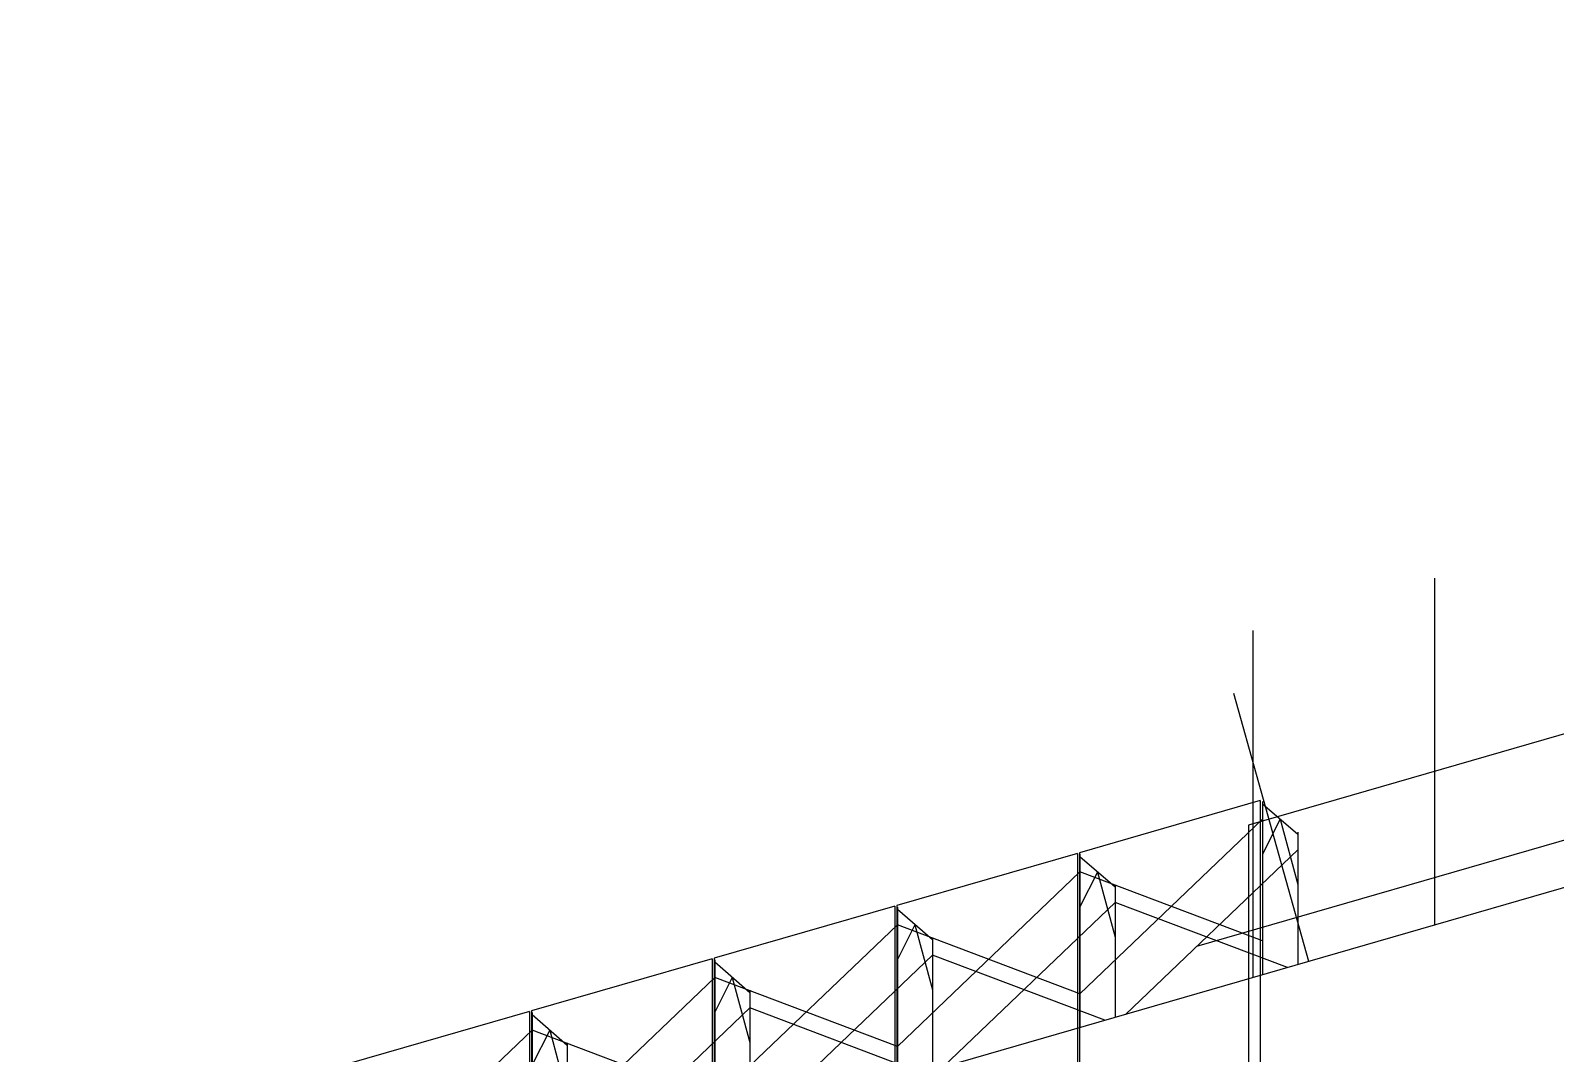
# Model space of a CAD drawing. Units: millimetres at full size, sheet at 1:250. Extents: x -35388 to 36956, y -20582 to 22579.
# Drawn here: x -29815 to -16588, y 12013 to 20886 of the extents above; entities that cross this region are included whole.
import ezdxf

# ---------------------------------------------------------------- set-up
doc = ezdxf.new("R2010")
doc.units = ezdxf.units.MM
doc.header["$LTSCALE"] = 250
for name, color, linetype in [('0-1_GAIKEI', 4, 'Continuous'), ('0-3_NET', 3, 'Continuous'), ('0-5_TATEWAKU', 7, 'Continuous'), ('0-6_BRES', 4, 'Continuous'), ('0-E_TANKAN', 3, 'Continuous')]:
    doc.layers.add(name, color=color, linetype=linetype)

msp = doc.modelspace()

# ---------------------------------------------------------------- linework, layer by layer
at = {"layer": '0-1_GAIKEI'}
msp.add_line((4826.3, 19611), (-29814.7, 9611), dxfattribs=at)
at = {"layer": '0-3_NET'}
for p, q in [((4621.9, 20886.2), (-19250.1, 13995)), ((-19149.5, 14206.4), (-20716.1, 13754.2)), ((-19149.5, 14206.4), (-19149.5, 2255.3)), ((-19250.1, 13995), (-19250.1, 1805.7)), ((-20733.4, 13749.2), (-22300.1, 13296.9)), ((-20733.4, 13749.2), (-20733.4, 1798)), ((-20716.1, 13754.2), (-20716.1, 1803)), ((-22317.4, 13291.9), (-23884, 12839.7)), ((-22317.4, 13291.9), (-22317.4, 1340.8)), ((-22300.1, 13296.9), (-22300.1, 1345.8)), ((-23901.4, 12834.7), (-25468, 12382.4)), ((-23901.4, 12834.7), (-23901.4, 883.5)), ((-23884, 12839.7), (-23884, 888.5)), ((-25485.3, 12377.4), (-27052, 11925.2)), ((-25485.3, 12377.4), (-25485.3, 426.3)), ((-25468, 12382.4), (-25468, 431.3))]:
    msp.add_line(p, q, dxfattribs=at)
at = {"layer": '0-5_TATEWAKU'}
for p, q in [((-19128.3, 14198.1), (-19128.3, 12704.2)), ((-18823.3, 13912.3), (-19128.3, 14176.5)), ((-18975.8, 14044.4), (-19128.3, 13743.5)), ((-18975.8, 14044.4), (-18823.3, 13479.3)), ((-18823.3, 13934), (-18823.3, 12783.9)), ((-20712.3, 13740.9), (-20712.3, 12247)), ((-20407.3, 13455.1), (-20712.3, 13719.2)), ((-20559.8, 13587.2), (-20712.3, 13286.2)), ((-20559.8, 13587.2), (-20407.3, 13022.1)), ((-20407.3, 13476.7), (-20407.3, 12326.7)), ((-22296.2, 13283.6), (-22296.2, 11789.7)), ((-21991.2, 12997.8), (-22296.2, 13262)), ((-22143.7, 13129.9), (-22296.2, 12829)), ((-22143.7, 13129.9), (-21991.2, 12564.8)), ((-21991.2, 13019.5), (-21991.2, 11869.4)), ((-23880.2, 12826.4), (-23880.2, 11332.5)), ((-23575.2, 12540.6), (-23880.2, 12804.7)), ((-19128.3, 12704.2), (-19128.3, 12695.9)), ((-23727.7, 12672.7), (-23880.2, 12371.7)), ((-23727.7, 12672.7), (-23575.2, 12107.6)), ((-23575.2, 12562.2), (-23575.2, 11412.2)), ((-25464.2, 12369.1), (-25464.2, 10875.2)), ((-25159.2, 12083.3), (-25464.2, 12347.5)), ((-25311.7, 12215.4), (-25464.2, 11914.5)), ((-25311.7, 12215.4), (-25159.2, 11650.3)), ((-20712.3, 12247), (-20712.3, 12238.6)), ((-25159.2, 12105), (-25159.2, 10954.9))]:
    msp.add_line(p, q, dxfattribs=at)
at = {"layer": '0-6_BRES'}
for p, q in [((-19128.3, 14044.8), (-20712.3, 12531.9)), ((-18823.3, 13780.7), (-20318.9, 12352.2)), ((-20712.3, 13587.6), (-22296.2, 12074.7)), ((-19128.3, 12989.2), (-20712.3, 13587.6)), ((-20407.3, 13323.4), (-21902.9, 11894.9)), ((-18911.7, 12758.4), (-20407.3, 13323.4)), ((-22296.2, 13130.3), (-23880.2, 11617.4)), ((-20712.3, 12531.9), (-22296.2, 13130.3)), ((-21991.2, 12866.2), (-23486.9, 11437.7)), ((-20495.6, 12301.1), (-21991.2, 12866.2)), ((-23880.2, 12673.1), (-25464.2, 11160.2)), ((-22296.2, 12074.7), (-23880.2, 12673.1)), ((-23575.2, 12408.9), (-25070.8, 10980.4)), ((-22079.6, 11843.9), (-23575.2, 12408.9)), ((-25464.2, 12215.8), (-27048.1, 10702.9)), ((-23880.2, 11617.4), (-25464.2, 12215.8))]:
    msp.add_line(p, q, dxfattribs=at)
at = {"layer": '0-E_TANKAN'}
for p, q in [((-17634.9, 13127), (-17634.9, 16137.3)), ((-19210.2, 12672.2), (-19210.2, 15682.5)), ((-18727.8, 12811.5), (-19377, 15135.3)), ((-16238.2, 13942.4), (-19702.3, 12942.4))]:
    msp.add_line(p, q, dxfattribs=at)

doc.saveas('drawing.dxf')
